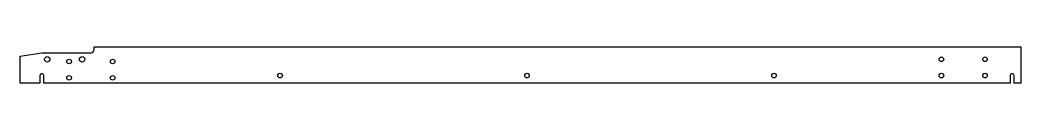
# Model space of a CAD drawing. Header units: millimetres. Extents: x -919 to 0, y -37 to -4.
import ezdxf

# ---------------------------------------------------------------- set-up
doc = ezdxf.new("R2010")
doc.units = ezdxf.units.MM
doc.layers.get('0').update_dxf_attribs({"linetype": 'CONTINUOUS'})

msp = doc.modelspace()

# ---------------------------------------------------------------- linework, layer by layer
msp.add_lwpolyline([(-850.6, -3.5), (0, -3.5), (0, -37), (-6.3, -37), (-6.3, -30, 1), (-9.8, -30), (-9.8, -37), (-896.8, -37), (-896.8, -30, 1), (-900.3, -30), (-900.3, -37), (-918.6, -37), (-918.6, -12), (-898.6, -9), (-853.6, -9, 0.414214), (-850.6, -6)], format="xyb", close=True)
for centre, radius in [((-893.6, -15), 2.5), ((-873.6, -17), 2.1), ((-861.6, -15), 2.5), ((-833.6, -17), 2.1), ((-73, -15), 2.1), ((-33, -15), 2.1), ((-873.6, -32), 2.1), ((-833.6, -32), 2.1), ((-679.95, -30), 2.1), ((-453.3, -30), 2.1), ((-226.65, -30), 2.1), ((-73, -30), 2.1), ((-33, -30), 2.1)]:
    msp.add_circle(centre, radius)

doc.saveas('drawing.dxf')
